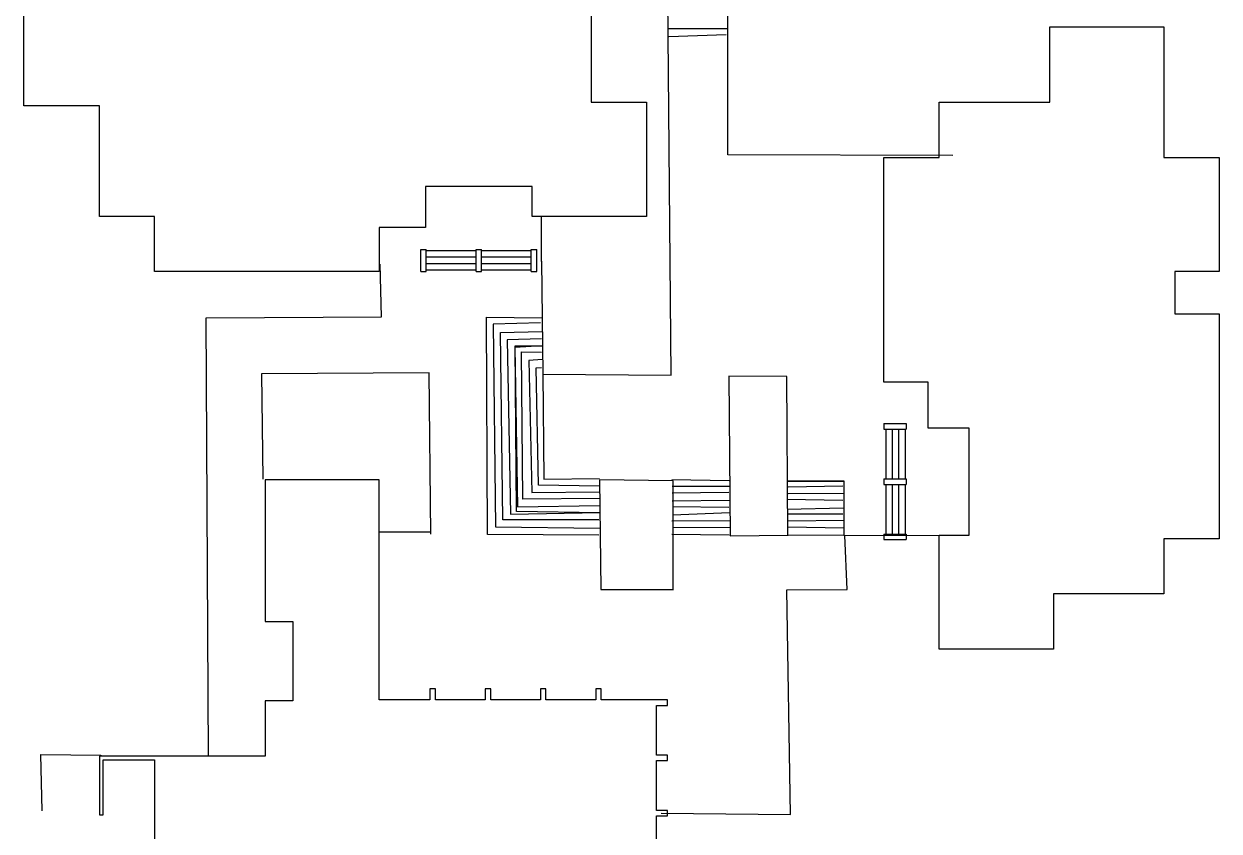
# Model space of a CAD drawing. Header units: inches. Extents: x -168 to 3268, y -1228 to 4836.
# Drawn here: x -168 to 2428, y 1641 to 3394 of the extents above; entities that cross this region are included whole.
import ezdxf

# ---------------------------------------------------------------- set-up
doc = ezdxf.new("R2010")
doc.units = ezdxf.units.IN
doc.header["$LTSCALE"] = 100
doc.header["$MEASUREMENT"] = 0
doc.layers.add('A-SITE', color=3, linetype='CONTINUOUS')

msp = doc.modelspace()

# ---------------------------------------------------------------- linework, layer by layer
at = {"layer": 'A-SITE'}
for p, q in [((1238, 2631), (1229, 3596)), ((1361, 3110), (1361, 3476)), ((1233, 3384), (1360, 3384)), ((1357, 3370), (1233, 3366)), ((1850, 3108), (1361, 3110)), ((956, 2878), (956, 2976)), ((694, 2904), (706, 2904)), ((694, 2856), (694, 2904)), ((706, 2856), (706, 2904)), ((706, 2902), (814, 2902)), ((706, 2888), (814, 2888)), ((814, 2856), (814, 2904)), ((814, 2904), (826, 2904)), ((826, 2856), (826, 2904)), ((826, 2902), (934, 2902)), ((826, 2888), (934, 2888)), ((934, 2856), (934, 2904)), ((934, 2904), (946, 2904)), ((946, 2856), (946, 2904)), ((609, 2758), (606, 2872)), ((694, 2856), (706, 2856)), ((706, 2874), (814, 2874)), ((706, 2860), (814, 2860)), ((814, 2856), (826, 2856)), ((826, 2874), (934, 2874)), ((826, 2860), (934, 2860)), ((934, 2856), (946, 2856)), ((956, 2879), (959, 2633)), ((228, 2756), (609, 2758)), ((233, 1804), (228, 2756)), ((839, 2285), (837, 2757)), ((837, 2757), (957, 2756)), ((954, 2745), (851, 2742)), ((851, 2742), (856, 2302)), ((867, 2724), (957, 2726)), ((872, 2317), (867, 2724)), ((956, 2710), (882, 2708)), ((882, 2708), (889, 2329)), ((958, 2695), (898, 2691)), ((898, 2691), (904, 2345)), ((902, 2335), (899, 2695)), ((899, 2695), (960, 2695)), ((916, 2362), (913, 2682)), ((913, 2682), (956, 2681)), ((958, 2665), (929, 2663)), ((929, 2663), (935, 2376)), ((945, 2647), (956, 2648)), ((712, 2636), (348, 2634)), ((348, 2634), (351, 2405)), ((716, 2286), (712, 2636)), ((950, 2392), (945, 2647)), ((959, 2634), (961, 2405)), ((959, 2633), (1238, 2631)), ((1489, 2628), (1363, 2629)), ((1363, 2629), (1366, 2282)), ((1491, 2284), (1489, 2628)), ((1700, 2526), (1700, 2514)), ((1700, 2526), (1748, 2526)), ((1748, 2526), (1748, 2514)), ((1700, 2514), (1748, 2514)), ((1704, 2514), (1704, 2406)), ((1718, 2514), (1718, 2406)), ((1732, 2514), (1732, 2406)), ((1746, 2514), (1746, 2406)), ((1082, 2390), (950, 2392)), ((961, 2405), (1082, 2407)), ((1242, 2402), (1082, 2404)), ((1082, 2404), (1085, 2166)), ((1364, 2402), (1239, 2404)), ((1240, 2390), (1367, 2390)), ((1242, 2164), (1242, 2402)), ((1489, 2401), (1613, 2401)), ((1614, 2401), (1491, 2401)), ((1611, 2390), (1492, 2388)), ((1614, 2283), (1614, 2401)), ((1700, 2406), (1748, 2406)), ((1700, 2406), (1700, 2394)), ((1700, 2394), (1748, 2394)), ((1704, 2394), (1704, 2286)), ((1718, 2394), (1718, 2286)), ((1732, 2394), (1732, 2286)), ((1746, 2394), (1746, 2286)), ((1748, 2406), (1748, 2394)), ((1083, 2363), (916, 2362)), ((935, 2376), (1082, 2378)), ((1363, 2376), (1240, 2375)), ((1492, 2374), (1613, 2375)), ((904, 2345), (1083, 2348)), ((1240, 2358), (1365, 2360)), ((1363, 2344), (1241, 2345)), ((1611, 2359), (1489, 2361)), ((1490, 2340), (1612, 2343)), ((1081, 2317), (872, 2317)), ((889, 2329), (1084, 2333)), ((1084, 2332), (902, 2335)), ((1366, 2315), (1239, 2314)), ((1241, 2328), (1365, 2333)), ((1611, 2329), (1490, 2329)), ((1492, 2315), (1613, 2316)), ((604, 2291), (715, 2291)), ((1081, 2284), (839, 2285)), ((856, 2302), (1083, 2299)), ((1364, 2284), (1239, 2285)), ((1241, 2300), (1366, 2301)), ((1613, 2299), (1491, 2301)), ((1700, 2286), (1748, 2286)), ((1700, 2286), (1700, 2274)), ((1748, 2286), (1748, 2274)), ((1366, 2282), (1492, 2284)), ((1612, 2283), (1491, 2284)), ((1615, 2283), (1861, 2284)), ((1620, 2166), (1615, 2283)), ((1700, 2274), (1748, 2274)), ((1085, 2166), (1242, 2166)), ((1489, 2165), (1620, 2166)), ((1497, 1677), (1489, 2165)), ((-128, 1685), (-131, 1807)), ((-131, 1807), (-1, 1806)), ((-1, 1806), (-1.1, 1804)), ((1216, 1680), (1497, 1677))]:
    msp.add_line(p, q, dxfattribs=at)
for points in [[(456, 3488), (456, 3584), (944, 3584), (944, 3464), (1064, 3464), (1064, 3224), (1184, 3224), (1184, 2976), (936, 2976), (936, 3041), (704, 3041), (704, 2952), (604, 2952), (604, 2856), (116, 2856), (116, 2976), (-4, 2976), (-4, 3216), (-168, 3216), (-168, 3464), (116, 3464), (116, 3584), (364, 3584), (364, 3488)], [(2332, 2764), (2428, 2764), (2428, 2276), (2308, 2276), (2308, 2156), (2068, 2156), (2068, 2036), (1820, 2036), (1820, 2284), (1885, 2284), (1885, 2516), (1796, 2516), (1796, 2616), (1700, 2616), (1700, 3104), (1820, 3104), (1820, 3224), (2060, 3224), (2060, 3388), (2308, 3388), (2308, 3104), (2428, 3104), (2428, 2856), (2332, 2856)]]:
    msp.add_lwpolyline(points, close=True, dxfattribs=at)
msp.add_lwpolyline([(1206, 1314), (1206, 1674), (1230, 1674), (1230, 1686), (1206, 1686), (1206, 1794), (1230, 1794), (1230, 1806), (1206, 1806), (1206, 1914), (1230, 1914), (1230, 1926), (1086, 1926), (1086, 1950), (1074, 1950), (1074, 1926), (966, 1926), (966, 1950), (954, 1950), (954, 1926), (846, 1926), (846, 1950), (834, 1950), (834, 1926), (726, 1926), (726, 1950), (714, 1950), (714, 1926), (604, 1926), (604, 2404), (356, 2404), (356, 2096), (416, 2096), (416, 1924), (356, 1924), (356, 1804), (-4, 1804), (-4, 1676), (4, 1676), (4, 1796), (116, 1796), (116, 1444)], dxfattribs=at)

doc.saveas('drawing.dxf')
